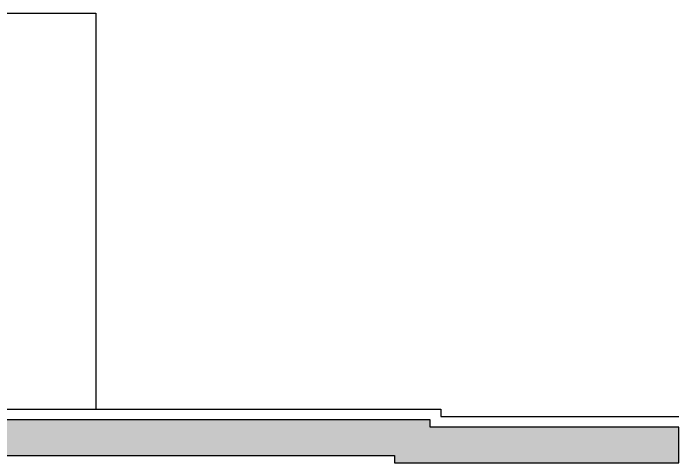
# Model space of a CAD drawing. Header units: millimetres. Extents: x 462 to 740, y -508 to -73.
# Drawn here: x 717.95 to 735.58, y -437.27 to -425.35 of the extents above; entities that cross this region are included whole.
import ezdxf

# ---------------------------------------------------------------- set-up
doc = ezdxf.new("R2010")
doc.units = ezdxf.units.MM
doc.header["$LTSCALE"] = 0.1
doc.layers.add('nivel', color=1, linetype='Continuous')
doc.layers.add('Parede alta', color=5, linetype='Continuous')

msp = doc.modelspace()

# ---------------------------------------------------------------- hatches: boundary and pattern name
at = {"layer": 'Parede alta'}
msp.add_hatch(color=256, dxfattribs=at).paths.add_polyline_path([(735.579, -436.322), (728.995, -436.322), (728.995, -436.133), (714.019, -436.133), (714.019, -436.322), (712.317, -436.322), (706.561, -436.322), (706.561, -436.133), (698.366, -436.133), (698.366, -436.322), (685.699, -436.322), (685.699, -436.133), (660.861, -436.133), (640.666, -436.133), (640.666, -436.322), (628.399, -436.322), (628.399, -436.133), (620.466, -436.133), (620.466, -436.322), (611.75, -436.322), (611.75, -437.266), (621.41, -437.266), (621.41, -437.077), (627.455, -437.077), (627.455, -437.266), (641.61, -437.266), (641.61, -437.077), (660.861, -437.077), (684.755, -437.077), (684.755, -437.266), (699.31, -437.266), (699.31, -437.077), (705.617, -437.077), (705.617, -437.266), (712.317, -437.266), (714.963, -437.266), (714.963, -437.077), (728.051, -437.077), (728.051, -437.266), (735.579, -437.266)])

# ---------------------------------------------------------------- linework, layer by layer
at = {"layer": 'nivel'}
for p, q in [((716.132, -425.35), (720.132, -425.35)), ((720.132, -425.35), (720.132, -435.85))]:
    msp.add_line(p, q, dxfattribs=at)
at = {"layer": 'Parede alta'}
for points in [[(611.75, -436.039), (620.183, -436.039), (620.183, -435.85), (628.683, -435.85), (628.683, -436.039), (640.383, -436.039), (640.383, -435.85), (660.861, -435.85), (685.983, -435.85), (685.983, -436.039), (698.083, -436.039), (698.083, -435.85), (706.844, -435.85), (706.844, -436.039), (712.317, -436.039), (713.736, -436.039), (713.736, -435.85), (729.278, -435.85), (729.278, -436.039), (735.579, -436.039)], [(714.963, -437.077), (728.051, -437.077), (728.051, -437.266), (735.579, -437.266), (735.579, -436.322), (728.995, -436.322), (728.995, -436.133), (714.019, -436.133)]]:
    msp.add_lwpolyline(points, dxfattribs=at)

doc.saveas('drawing.dxf')
